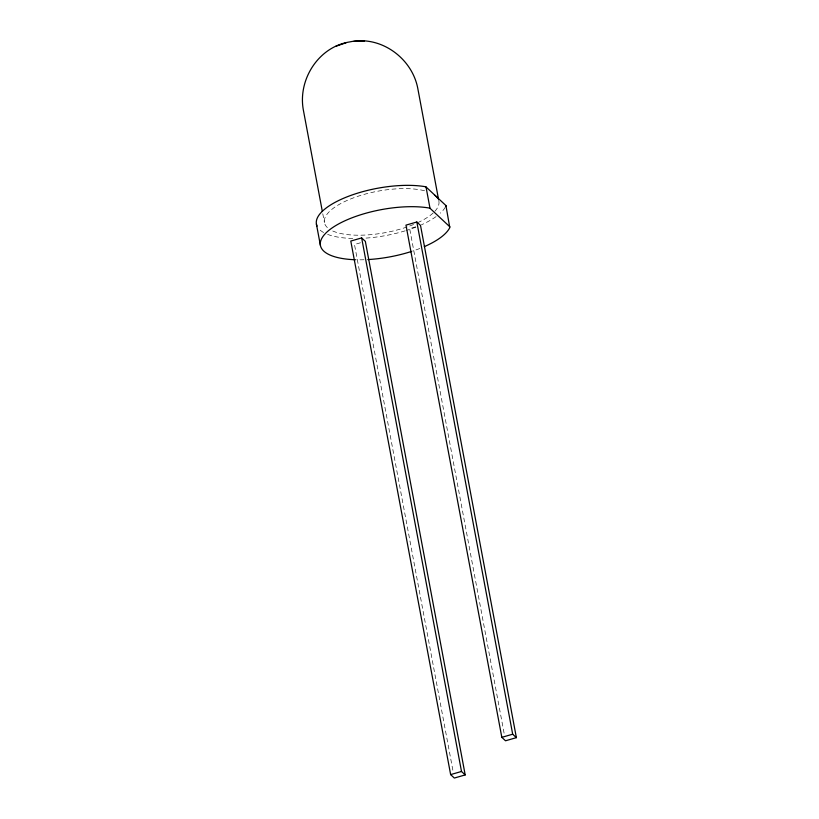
<?xml version="1.0" encoding="UTF-8"?>
<svg xmlns="http://www.w3.org/2000/svg" width="819" height="819" viewBox="0 0 819 819"><rect width="100%" height="100%" fill="white"/><g stroke="black" fill="none" stroke-linecap="round" stroke-linejoin="round"><path stroke-width="0.61" stroke-dasharray="4.09 3.07" d="M360.514 242.762L354.484 244.502L453.153 771.774M415.694 226.843L409.654 228.583L504.34 734.51M322.778 213.779L324.426 222.584M438.892 201.228A58.221 21.059 -10.6 0 1 434.858 211.282M433.118 213.022A58.221 21.059 -10.6 0 1 418.345 222.389M413.544 224.508A58.221 21.059 -10.6 0 1 408.169 226.566M407.053 226.955A58.221 21.059 -10.6 0 1 331.736 230.518M327.354 227.58A58.221 21.059 -10.6 0 1 352.958 198.055A58.221 21.059 -10.6 0 1 424.774 190.827M419.799 248.495A66.37 24.007 -10.6 0 1 412.807 251.013M364.035 259.746A66.37 24.007 -10.6 0 1 356.756 259.787M445.28 207.238A66.37 24.007 -10.6 0 1 440.315 213.175M436.046 216.625A66.37 24.007 -10.6 0 1 421.468 224.785M415.806 227.16A66.37 24.007 -10.6 0 1 406.388 230.456M405.159 230.835A66.37 24.007 -10.6 0 1 363.82 238.237M352.764 238.442A66.37 24.007 -10.6 0 1 327.303 234.254M323.577 232.504A66.37 24.007 -10.6 0 1 319.748 229.77"/><path stroke-width="1.23" d="M445.802 206.265L445.925 205.538L426.013 186.937L424.754 186.609A66.37 24.007 -10.6 0 0 350.194 195.649A66.37 24.007 -10.6 0 0 317.035 226.085M445.925 205.538L449.795 227.61A66.37 24.007 -10.6 0 1 424.324 246.632M438.656 199.979L417.731 88.124C411.814 57.801 380.487 35.248 349.867 41.892C318.826 46.611 297.921 79.156 303.255 109.47L322.307 211.271M335.903 46.284L346.068 42.793M361.65 237.919L350.788 241.052L450.645 774.6L454.33 778.05L465.192 774.917L365.346 241.37L361.65 237.919L461.506 771.467L465.192 774.917M416.83 222L405.968 225.133L501.822 737.335L505.518 740.785L516.379 737.653L420.516 225.45L416.83 222L512.684 734.203L516.379 737.653M501.822 737.335L512.684 734.203M450.645 774.6L461.506 771.467M353.736 41.359L364.516 40.95M449.918 226.873L430.006 208.282L428.746 207.944A66.37 24.007 -10.6 0 0 331.664 228.245A66.37 24.007 -10.6 0 0 355.497 259.746M426.013 186.937L430.006 208.282M316.41 224.078L320.403 245.413M434.439 194.994A58.221 21.059 -10.6 0 1 437.602 198.126M411.599 251.413A66.37 24.007 -10.6 0 1 367.813 259.572"/></g></svg>
